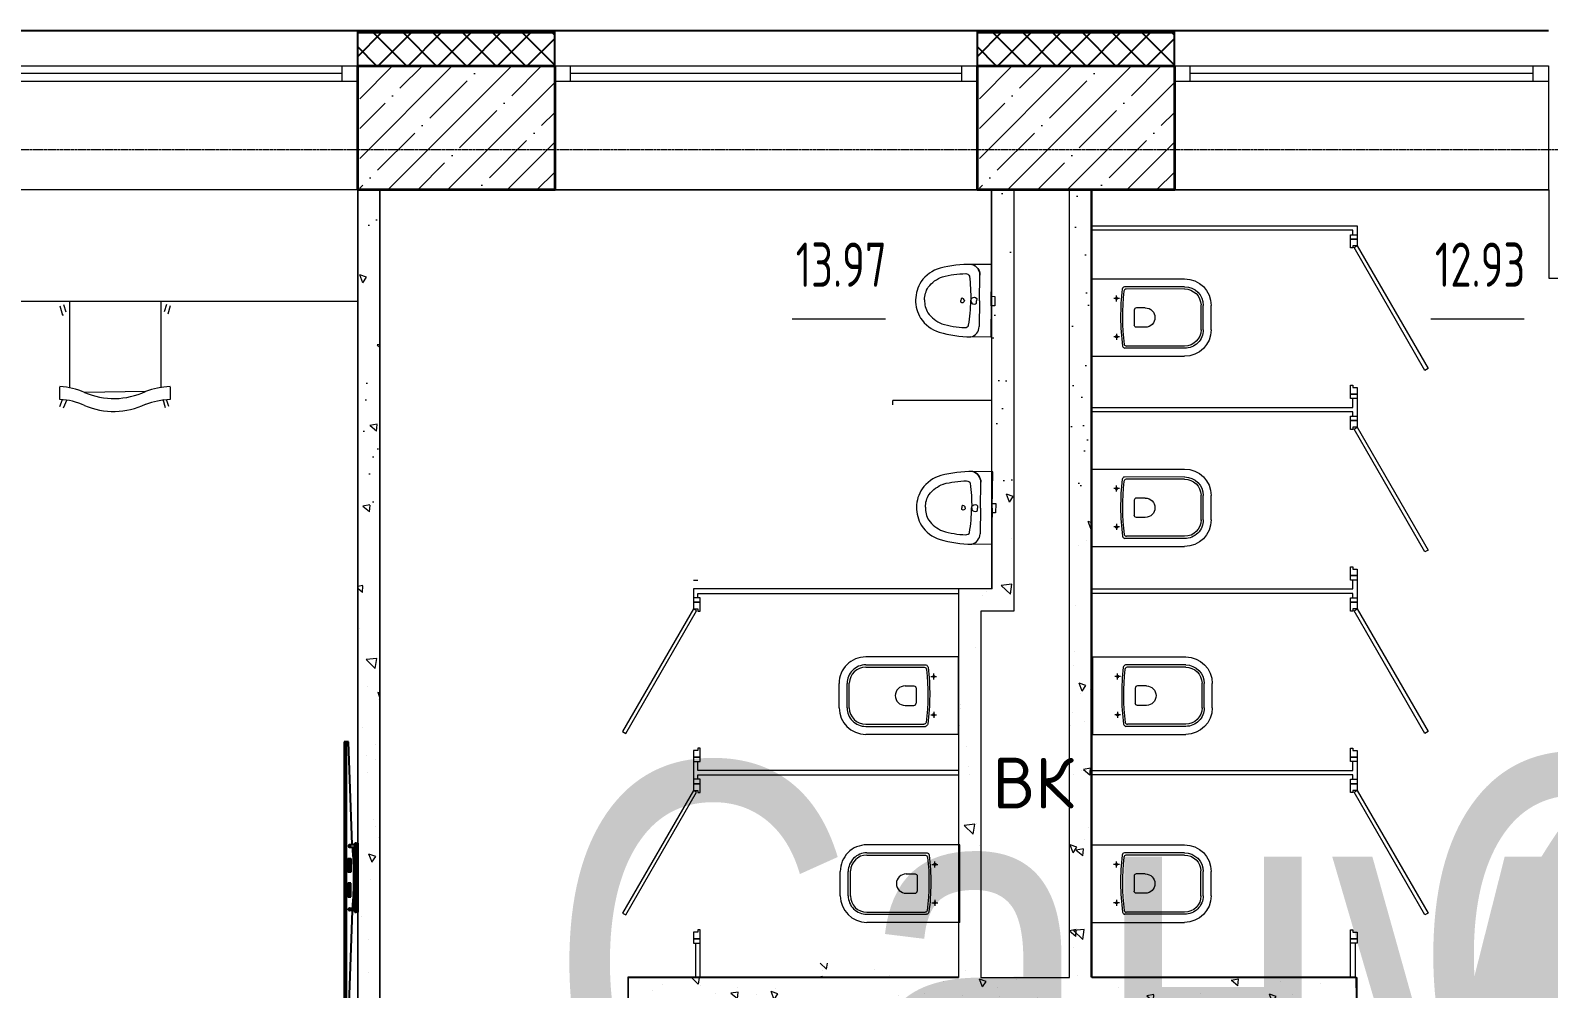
# Model space of a CAD drawing. Header units: millimetres. Extents: x 0 to 168960, y -92093 to 443706.
# Drawn here: x 17982 to 24842, y 216114 to 220442 of the extents above; entities that cross this region are included whole.
import ezdxf
from ezdxf.enums import TextEntityAlignment as Align

# ---------------------------------------------------------------- set-up
doc = ezdxf.new("R2018")
doc.units = ezdxf.units.MM
doc.linetypes.add('осевая', pattern=[50.8, 31.75, -6.35, 6.35, -6.35])
for name, color, linetype, lineweight in [('_0', 7, 'Continuous', 15), ('Medium Lines', 7, 'Continuous', 9), ('АР_Названия помещений', 124, 'Continuous', 5), ('АР_Номер помещения', 1, 'Continuous', 25), ('АР_Окна БЛОК', 250, 'Continuous', 13), ('АР_Помещения_площадь', 19, 'Continuous', 9), ('АР_Фасад', 7, 'Continuous', 15), ('ТХ_ОСНОВНОЙ', 103, 'Continuous', 25)]:
    doc.layers.add(name, color=color, linetype=linetype, lineweight=lineweight)
doc.layers.add('АР_Сущ.Несущая стена', color=7, linetype='Continuous')
doc.styles.add('ISOCPEUR', font='isocpeur.ttf', dxfattribs={"height": 175})
doc.styles.add('PDF ISOCPEUR', font='isocpeur.ttf')
doc.styles.get("Standard").update_dxf_attribs({"font": 'arial.ttf'})

# ---------------------------------------------------------------- blocks, each defined once
blk = doc.blocks.new('ОКНО 1910')
at = {"layer": 'АР_Окна БЛОК', "color": 8, "ltscale": 0.1}
for points in [[(178763.3, -124524.8), (180673.3, -124524.8), (180673.3, -125084.8), (178763.3, -125084.8)], [(178763.3, -125014.8), (180673.3, -125014.8), (180673.3, -125084.8), (178763.3, -125084.8)], [(178763.3, -125014.8), (178833.3, -125014.8), (178833.3, -125084.8), (178763.3, -125084.8)], [(180603.3, -125014.8), (180673.3, -125014.8), (180673.3, -125084.8), (180603.3, -125084.8)]]:
    blk.add_lwpolyline(points, close=True, dxfattribs=at)
blk.add_lwpolyline([(178833.3, -125049.8), (180603.3, -125049.8)], dxfattribs=at)
blk = doc.blocks.new('ОКНО 1650')
at = {"layer": 'АР_Окна БЛОК', "color": 8, "ltscale": 0.1}
for points in [[(131732, -110737.1), (130111, -110737.1), (130111, -110667.1), (131732, -110667.1)], [(131732, -110702.1), (130181, -110702.1)]]:
    blk.add_lwpolyline(points, dxfattribs=at)
for points in [[(130181, -110737.1), (130111, -110737.1), (130111, -110667.1), (130181, -110667.1)], [(131802, -110737.1), (131732, -110737.1), (131732, -110667.1), (131802, -110667.1)]]:
    blk.add_lwpolyline(points, close=True, dxfattribs=at)
at = {"layer": 'АР_Фасад', "color": 8, "ltscale": 0.1}
blk.add_lwpolyline([(131802, -111227.1), (130111, -111227.1), (130111, -110667.1), (131802, -110667.1)], close=True, dxfattribs=at)
blk = doc.blocks.new('2 ЭТАЖ')
at = {"layer": 'АР_Сущ.Несущая стена', "ltscale": 0.1}
h = blk.add_hatch(dxfattribs=at)
h.set_pattern_fill('ANSI37', color=8, scale=30, angle=180)
h.set_pattern_definition([(225, (306536.69, -233741.23), (67.35192, -67.35192), []), (315, (306536.69, -233741.23), (67.35192, 67.35192), [])])
h.paths.add_polyline_path([(127773.3, -108656.4), (128663.3, -108656.4), (128663.3, -108506.4), (127773.3, -108506.4)])
h = blk.add_hatch(dxfattribs=at)
h.set_pattern_fill('ANSI37', color=8, scale=30, angle=180)
h.set_pattern_definition([(225, (309336.69, -233741.23), (67.35192, -67.35192), []), (315, (309336.69, -233741.23), (67.35192, 67.35192), [])])
h.paths.add_polyline_path([(130573.3, -108656.4), (131463.3, -108656.4), (131463.3, -108506.4), (130573.3, -108506.4)])
at = {"layer": 'АР_Сущ.Несущая стена', "lineweight": 13, "ltscale": 10000}
h = blk.add_hatch(dxfattribs=at)
h.set_pattern_fill('ANSI35', color=8, scale=30)
h.set_pattern_definition([(45, (-50091, 15868.36), (-134.70384, 134.70384), []), (45, (-49956.3, 15868.36), (-134.70384, 134.70384), [238.125, -47.625, 0, -47.625])])
h.paths.add_polyline_path([(128663.3, -108861.4), (127782.3, -108861.4), (127782.3, -109216.4), (128663.3, -109216.4), (128663.3, -109146.4)])
h.paths.add_polyline_path([(128663.3, -108656.4), (127782.3, -108656.4), (127782.3, -108861.4), (128663.3, -108861.4)])
h = blk.add_hatch(dxfattribs=at)
h.set_pattern_fill('ANSI35', color=8, scale=30)
h.set_pattern_definition([(45, (-47291, 15868.36), (-134.70384, 134.70384), []), (45, (-47156.3, 15868.36), (-134.70384, 134.70384), [238.125, -47.625, 0, -47.625])])
h.paths.add_polyline_path([(131463.3, -108861.4), (130582.3, -108861.4), (130582.3, -109216.4), (131463.3, -109216.4), (131463.3, -109146.4)])
h.paths.add_polyline_path([(131463.3, -108656.4), (130582.3, -108656.4), (130582.3, -108861.4), (131463.3, -108861.4)])
at = {"layer": 'АР_Сущ.Несущая стена', "color": 8, "ltscale": 0.1}
for points in [[(174755.5, -108496.2), (182078.4, -108496.2), (182078.4, -125244.8), (112993.3, -125244.8), (112993.3, -108496.4), (133154.3, -108496.4)], [(127773.3, -108656.4), (127773.3, -108496.4)], [(127773.3, -108506.4), (128663.3, -108506.4)], [(128663.3, -108656.4), (128663.3, -108496.4)], [(130573.3, -108656.4), (130573.3, -108496.4)], [(130573.3, -108506.4), (131463.3, -108506.4)], [(131463.3, -108656.4), (131463.3, -108496.4)]]:
    blk.add_lwpolyline(points, dxfattribs=at)
at = {"layer": 'АР_Сущ.Несущая стена', "color": 8, "linetype": 'Continuous', "lineweight": 35, "flags": 128}
for points in [[(127773.3, -108656.4), (128663.3, -108656.4), (128663.3, -109216.4), (127773.3, -109216.4)], [(130573.3, -108656.4), (131463.3, -108656.4), (131463.3, -109216.4), (130573.3, -109216.4)]]:
    blk.add_lwpolyline(points, close=True, dxfattribs=at)
at = {"layer": 'АР_Сущ.Несущая стена', "color": 8, "rotation": 180}
for p in [(306536.7, -233741.2), (309336.7, -233741.2)]:
    blk.add_blockref('ОКНО 1910', p, dxfattribs=at)
at = {"layer": 'АР_Сущ.Несущая стена', "color": 8}
blk.add_blockref('ОКНО 1650', (1352.3, 2010.6), dxfattribs=at)
blk = doc.blocks.new('*U313')
at = {"color": 8, "style": 'ISOCPEUR', "width": 0.7, "flags": 1}
blk.add_attdef('КАТЕГОРИЯ', (-499.2, -2092.2), '', height=250, dxfattribs=at)
at = {"layer": 'АР_Номер помещения', "color": 8, "style": 'ISOCPEUR', "width": 0.7}
blk.add_attdef('НОМЕР_ПОМЕЩЕНИЯ', text='', height=300, dxfattribs=at).set_placement((-17991.4, 9086.8), align=Align.MIDDLE_CENTER)
at = {"layer": 'АР_Помещения_площадь', "color": 8, "style": 'ISOCPEUR', "width": 0.7}
blk.add_attdef('ПЛОЩАДЬ_ПОМЕЩЕНИЯ', text='', height=200, dxfattribs=at).set_placement((-16295.6, 2793.5), align=Align.MIDDLE_RIGHT)
at = {"layer": 'АР_Помещения_площадь', "color": 8, "lineweight": 30, "width": 0.7, "flags": 104}
blk.add_attdef('ИМЯ_ПОМЕЩЕНИЯ', text='', height=100, dxfattribs=at).set_placement((157.6, 1217.1), align=Align.MIDDLE_CENTER)
blk = doc.blocks.new('AC-Дверь-ОднопольнаяГОСТ 30970-2014 - ДПМ Оп Г 2000-700 Л с_т-3113739-1 этаж')
at = {"layer": 'Medium Lines', "color": 8}
for p, q in [((-234.3, 330), (-242.7, 315.4)), ((-242.7, 315.4), (311.5, -4.6)), ((320, 10), (-234.3, 330)), ((-370, 10), (-370, -20)), ((-350, 10), (-370, 10)), ((-320, 10), (-350, 10)), ((-350, 10), (-350, -20)), ((-350, -20), (-350, 10)), ((-320, -10), (-320, 10)), ((311.5, -4.6), (320, 10)), ((350, 10), (320, 10)), ((320, 10), (320, -10)), ((350, -20), (350, 10)), ((370, 10), (350, 10)), ((350, 10), (350, -20)), ((370, -20), (370, 10)), ((-370, -20), (-350, -20)), ((-350, -20), (-310, -20)), ((-310, -10), (-320, -10)), ((-310, -20), (-310, -10)), ((320, -10), (310, -10)), ((310, -10), (310, -20)), ((310, -20), (350, -20)), ((350, -20), (370, -20))]:
    blk.add_line(p, q, dxfattribs=at)
blk = doc.blocks.new('унитаз поликлиники')
at = {"color": 8}
for p, q in [((0, 175), (0, -175)), ((0, 175), (420, 175)), ((420, 138.7), (149.6, 138.7)), ((125.6, 86.7), (99.5, 86.7)), ((112.4, 73.1), (112.4, 100.2)), ((420, 129), (156.8, 128.7)), ((191.9, -33.7), (191.9, 33.7)), ((242.4, 43.7), (201.9, 43.7)), ((494, 57.1), (494, -57.1)), ((504, 55), (504, -55)), ((540, 55), (540, -55)), ((242.4, -43.7), (201.9, -43.7)), ((125.5, -86.5), (99.4, -86.5)), ((112.3, -73), (112.3, -100.1)), ((420, -129), (155.2, -128.7)), ((0, -175), (420, -175)), ((420, -139), (147.9, -138.7))]:
    blk.add_line(p, q, dxfattribs=at)
for centre, radius, start, end in [((420, 55), 120, 0, 90), ((420.5, 55.2), 83.5, 359.86187, 90.33349), ((420, 55), 74, 0, 90), ((242.4, 0), 43.7, 270, 90), ((420, -55), 120, 270, 0), ((420, -55), 84, 270, 0), ((420, -55), 74, 270, 358.40182)]:
    blk.add_arc(centre, radius, start, end, dxfattribs=at)
at = {"color": 8, "extrusion": (0, 0, -1)}
for centre, major_axis, ratio, start_param, end_param in [((149.5, 127.3), (-5.6, -10.5), 0.821373, 1.269211, 2.570669), ((112.4, 86.8), (3.55, 3.55), 1, 5.504025, 11.78721), ((1158.1, 0), (-731, -726.4), 0.993775, 0.659849, 0.910919), ((984.1, 0), (-23.4, -941.4), 0.89728, 1.422258, 1.677847), ((154.4, 119.8), (-5.61, -7.72), 0.798093, 1.232924, 2.686723), ((201.9, -33.5), (4.12, -9.49), 0.964797, 0.42926, 1.943413), ((147.9, -127.5), (5.4, -10.4), 0.836443, 0.56114, 1.877577), ((155.2, -117.5), (5.3, -10.4), 0.842984, 0.549902, 1.8819)]:
    blk.add_ellipse(centre, major_axis=major_axis, ratio=ratio, start_param=start_param, end_param=end_param, dxfattribs=at)
at = {"color": 8}
for centre, major_axis, ratio, start_param, end_param in [((201.9, 33.5), (4.12, 9.49), 0.964797, 0.42926, 1.943413), ((112.3, -86.6), (3.54, -3.55), 1, 5.504025, 11.78721)]:
    blk.add_ellipse(centre, major_axis=major_axis, ratio=ratio, start_param=start_param, end_param=end_param, dxfattribs=at)
blk = doc.blocks.new('Писуар')
at = {"color": 8}
for points in [[(0, 52.9), (116.5, 52.9, 0.328868), (164.1, 90, 0.066999), (144.5, 233.5, 0.172209), (82.4, 318.1, 0.143285), (0, 342, 0.143285), (-82.4, 318.1, 0.172209), (-144.5, 233.5, 0.066999), (-164.1, 90)], [(-58.2, 285.9, 0.137396), (-105.9, 222.3)], [(58.2, 285.9, -0.137396), (105.9, 222.3)], [(-164.1, 90, 0.328868), (-116.5, 52.9, 8)], [(0, 92.6, 0.419996), (-15.9, 76.8, 0.151492), (-10.6, 66.2), (0, 66.2)], [(0, 92.6, -0.419996), (15.9, 76.8, -0.151492), (10.6, 66.2), (0, 66.2)]]:
    blk.add_lwpolyline(points, format="xyb", dxfattribs=at)
for points in [[(0, 0), (-164.1, 0), (-164.1, 90)], [(0, 0), (164.1, 0), (164.1, 90)], [(0, 52.9), (-116.5, 52.9)]]:
    blk.add_lwpolyline(points, dxfattribs=at)
blk.add_lwpolyline([(-21.2, 0), (21.2, 0), (21.2, -15.9), (-21.2, -15.9)], close=True, dxfattribs=at)
for centre, radius, start, end in [((0, 187.1), 114.7, 90, 120.51024), ((282.3, 110.1), 404.1, 163.87115, 178.96926), ((2.6, 912.1), 819.4, 262.01576, 269.81492)]:
    blk.add_arc(centre, radius, start, end, dxfattribs=at)
at = {"color": 8, "extrusion": (0, 0, -1)}
for centre, radius, start, end in [((0, 187.1), 114.7, 90, 120.51024), ((282.3, 110.1), 404.1, 163.87115, 178.96926), ((2.6, 912.1), 819.4, 262.01576, 269.81492)]:
    blk.add_arc(centre, radius, start, end, dxfattribs=at)
at = {"color": 8}
for points in [[(-10.6, 132.4), (-10.6, 137.6), (-5.3, 137.6), (0, 137.6)], [(10.6, 132.4), (10.6, 137.6), (5.3, 137.6), (0, 137.6)], [(0, 121.8), (-5.3, 121.8), (-10.6, 127.1), (-10.6, 132.4)], [(0, 121.8), (5.3, 121.8), (10.6, 127.1), (10.6, 132.4)], [(164.1, 90), (158.8, 68.8), (137.6, 52.9), (116.5, 52.9)]]:
    blk.add_open_spline(points, degree=3, dxfattribs=at)
for points, start_tangent, end_tangent in [([(-121.7, 117.4), (-111.2, 100.6)], (0.014037, -0.999901), (0.974129, -0.225992)), ([(121.7, 117.4), (111.2, 100.6)], (-0.014037, -0.999901), (-0.974129, -0.225992))]:
    blk.add_spline(points, degree=3, dxfattribs=dict(at, start_tangent=start_tangent, end_tangent=end_tangent))
blk = doc.blocks.new('*U267')
at = {"layer": 'АР_Помещения_площадь', "color": 8}
blk.add_line((-19852.2, 7724.6), (-20274.5, 7724.6), dxfattribs=at)
at = {"color": 8, "style": 'ISOCPEUR', "width": 0.7, "flags": 1}
blk.add_attdef('КАТЕГОРИЯ', (-499.2, -2092.2), '', height=250, dxfattribs=at)
at = {"layer": 'АР_Номер помещения', "color": 8, "style": 'ISOCPEUR', "width": 0.7}
blk.add_attdef('НОМЕР_ПОМЕЩЕНИЯ', text='', height=300, dxfattribs=at).set_placement((-21567.5, 4099.9), align=Align.MIDDLE_CENTER)
at = {"layer": 'АР_Помещения_площадь', "color": 8, "style": 'ISOCPEUR', "width": 0.7}
blk.add_attdef('ПЛОЩАДЬ_ПОМЕЩЕНИЯ', text='', height=200, dxfattribs=at).set_placement((-19847.3, 7971.1), align=Align.MIDDLE_RIGHT)
at = {"layer": 'АР_Помещения_площадь', "color": 8, "lineweight": 30, "width": 0.7, "flags": 104}
blk.add_attdef('ИМЯ_ПОМЕЩЕНИЯ', text='', height=100, dxfattribs=at).set_placement((157.6, 1217.1), align=Align.MIDDLE_CENTER)
blk = doc.blocks.new('*U277')
at = {"layer": 'АР_Помещения_площадь', "color": 8}
blk.add_line((-20180.4, 4970.6), (-20602.7, 4970.6), dxfattribs=at)
at = {"color": 8, "style": 'ISOCPEUR', "width": 0.7, "flags": 1}
blk.add_attdef('КАТЕГОРИЯ', (-499.2, -2092.2), '', height=250, dxfattribs=at)
at = {"layer": 'АР_Номер помещения', "color": 8, "style": 'ISOCPEUR', "width": 0.7}
blk.add_attdef('НОМЕР_ПОМЕЩЕНИЯ', text='', height=300, dxfattribs=at).set_placement((-20320.1, 1345.9), align=Align.MIDDLE_CENTER)
at = {"layer": 'АР_Помещения_площадь', "color": 8, "style": 'ISOCPEUR', "width": 0.7}
blk.add_attdef('ПЛОЩАДЬ_ПОМЕЩЕНИЯ', text='', height=200, dxfattribs=at).set_placement((-20175.5, 5217.1), align=Align.MIDDLE_RIGHT)
at = {"layer": 'АР_Помещения_площадь', "color": 8, "lineweight": 30, "width": 0.7, "flags": 104}
blk.add_attdef('ИМЯ_ПОМЕЩЕНИЯ', text='', height=100, dxfattribs=at).set_placement((157.6, 1217.1), align=Align.MIDDLE_CENTER)
blk = doc.blocks.new('шк. информатор')
at = {"layer": 'ТХ_ОСНОВНОЙ', "color": 8}
for p, q in [((13544.5, 20288.8), (13561.3, 20753.3)), ((13561.3, 20753.3), (13581.4, 20753.2)), ((13571.4, 20753.3), (13571.4, 19527.5)), ((13581.4, 20753.2), (13581.4, 19527.5)), ((13524.2, 20296.5), (13519.7, 20296.5)), ((13519.7, 20296.5), (13519.7, 19984.4)), ((13524.2, 20284.3), (13524.2, 20296.5)), ((13532.5, 20296.5), (13528, 20296.5)), ((13528, 20284.3), (13528, 20296.5)), ((13532.5, 19984.4), (13532.5, 20296.5)), ((13532.5, 20288.8), (13556.5, 20288.8)), ((13556.5, 20278.8), (13532.5, 20278.8)), ((13551.2, 20227.4), (13551.2, 20164.8)), ((13563.7, 20227.4), (13551.2, 20227.4)), ((13553.7, 20227.4), (13553.7, 20164.8)), ((13556.2, 20227.4), (13556.2, 20164.8)), ((13558.7, 20227.4), (13558.7, 20164.8)), ((13561.2, 20227.4), (13561.2, 20164.8)), ((13563.7, 20227.4), (13563.7, 20164.8)), ((13551.2, 20164.8), (13563.7, 20164.8)), ((13551.2, 20053.5), (13551.2, 20116.1)), ((13551.2, 20116.1), (13563.7, 20116.1)), ((13553.7, 20053.5), (13553.7, 20116.1)), ((13556.2, 20053.5), (13556.2, 20116.1)), ((13558.7, 20053.5), (13558.7, 20116.1)), ((13561.2, 20053.5), (13561.2, 20116.1)), ((13563.7, 20053.5), (13563.7, 20116.1)), ((13563.7, 20053.5), (13551.2, 20053.5)), ((13519.7, 19984.4), (13524.2, 19984.4)), ((13524.2, 19984.4), (13519.7, 19984.4)), ((13528, 19996.6), (13528, 19984.4)), ((13528, 19984.4), (13532.5, 19984.4)), ((13532.5, 19984.4), (13528, 19984.4)), ((13556.5, 20002.1), (13532.5, 20002.1)), ((13532.5, 19992.1), (13556.5, 19992.1)), ((13532.5, 19992.1), (13556.5, 19992.1)), ((13544.5, 19992.1), (13561.3, 19527.5)), ((13581.4, 19527.5), (13561.3, 19527.5))]:
    blk.add_line(p, q, dxfattribs=at)
for points in [[(13528.3, 19986.7), (13519.9, 20294.1)], [(13532.3, 19986.7), (13523.9, 20294.1)], [(13528.3, 20294.2), (13526.1, 20214.1)], [(13532.3, 20294.2), (13528.8, 20115.9)], [(13524.1, 20140.4), (13519.9, 19986.8)], [(13526.1, 20066.8), (13523.9, 19986.8)], [(13524.2, 19984.4), (13524.2, 19996.6)]]:
    blk.add_lwpolyline(points, dxfattribs=at)
for points in [[(13556.5, 20288.8, -1.032034), (13556.5, 20278.8)], [(13556.5, 19992.1, 1.032034), (13556.5, 20002.1)]]:
    blk.add_lwpolyline(points, format="xyb", dxfattribs=at)
for centre, radius in [((13521.9, 20294.2), 2), ((13530.3, 20294.2), 2), ((13556.7, 20283.8), 5), ((13526.2, 20140.4), 2.62), ((13526.2, 20140.4), 2), ((13521.9, 19986.7), 2), ((13521.9, 19986.7), 2), ((13530.3, 19986.7), 2), ((13530.3, 19986.7), 2), ((13556.7, 19997.1), 5)]:
    blk.add_circle(centre, radius, dxfattribs=at)
at = {"layer": 'ТХ_ОСНОВНОЙ', "color": 8, "extrusion": (0, 0, -1)}
for major_axis, start_param, end_param in [((-1285.4, 1285.4), -0.785398, -0.709205), ((-1285.4, -1285.4), 0.709205, 0.785398)]:
    blk.add_ellipse((15354.9, 20140.4), major_axis=major_axis, ratio=1, start_param=start_param, end_param=end_param, dxfattribs=at)

msp = doc.modelspace()

# ---------------------------------------------------------------- hatches: boundary and pattern name
at = {"layer": '_0', "ltscale": 100}
h = msp.add_hatch(dxfattribs=at)
h.set_pattern_fill('AR-CONC', color=256, scale=2, angle=90)
h.set_pattern_definition([(140, (9445.96, 408562.96), (31.87817, 364.36934), [38.1, -419.1]), (85, (9445.96, 408562.96), (-382.1137, -70.48684), [30.48, -335.2812]), (190.45144, (9448.6, 408593.33), (-350.2355, 293.8825), [32.38, -356.1805]), (136.1842, (9344.36, 408562.96), (84.0847, 542.1581), [57.15, -628.65]), (186.63556, (9351.37, 408608.14), (-494.8522, 474.8083), [48.57, -534.2712]), (81.18415, (9344.36, 408562.96), (-494.8522, 474.8083), [45.72, -502.9195]), (111, (9369.76, 408613.76), (204.5304, 303.2288), [38.1, -419.1]), (56, (9369.76, 408613.76), (-368.3759, 123.60406), [30.48, -335.28]), (161.45145, (9386.8, 408639.03), (-163.84554, 426.83284), [32.38, -356.1799]), (127.5, (9445.96, 408562.96), (-169.11008, 6.17721), [0, -331.216, 0, -340.36, 0, -336.55]), (97.5, (9445.96, 408562.96), (-200.36115, 133.63933), [0, -194.056, 0, -323.596, 0, -128.27]), (57.5, (9445.96, 408449.68), (11.45749, 271.18119), [0, -127, 0, -396.24, 0, -525.78]), (47.5, (9445.96, 408398.88), (-50.85298, 296.25836), [0, -165.1, 0, -263.144, 0, -373.38])])
h.paths.add_polyline_path([(22426.467, 219719.987), (22326.467, 219719.987), (22326.467, 217919.251), (22176.467, 217919.251), (22176.467, 216165.56), (20684.076, 216163.754), (20684.144, 216064.091), (21284.145, 216063.754), (21284.145, 213689.705), (20681.044, 213690.044), (20684.145, 213409.705), (20656.929, 213409.705), (20655.692, 213411.512), (21434.932, 213411.512), (21436.169, 213409.705), (21384.145, 213409.705), (21384.145, 215763.754), (23275.606, 215763.754), (23275.166, 214289.705), (22536.169, 214289.705), (22536.169, 213699.705), (22636.169, 213699.705), (22636.169, 214199.705), (23275.141, 214199.705), (23275.026, 213699.705), (23375.026, 213699.705), (23375.69, 216063.754), (23975.827, 216063.754), (23975.759, 216163.754), (22777.521, 216163.754), (22777.521, 219720.134), (22677.521, 219720.102), (22677.521, 217687.151), (22682.332, 217687.151), (22682.332, 217187.151), (22677.521, 217187.151), (22677.521, 216163.754), (22276.467, 216163.754), (22276.467, 217819.251), (22426.467, 217819.251), (22426.467, 217687.151)])
h.paths.add_polyline_path([(22344.165, 218304.589), (22343.519, 218262.242), (22327.638, 218262.485), (22328.285, 218304.832)], flags=16)
h.paths.add_polyline_path([(23275.378, 216063.754), (23275.69, 216063.782), (23275.634, 215863.754), (21384.145, 215863.754), (21384.145, 216063.754)], flags=16)
h.paths.add_polyline_path([(22510.15, 216014.989), (23010.15, 216014.989), (23010.15, 215864.989), (22510.15, 215864.989)], flags=0)
h.paths.add_polyline_path([(21284.145, 213589.705), (21284.16, 213509.705), (20784.154, 213510.811), (20782.157, 213589.987)], flags=16)
h.paths.add_polyline_path([(21409.345, 215678.466), (21890.65, 215678.466), (21890.65, 216228.529), (21409.345, 216228.529)], flags=17)
h = msp.add_hatch(dxfattribs=at)
h.set_pattern_fill('AR-CONC', color=256, scale=2, angle=90)
h.set_pattern_definition([(140, (9470.45, 408564.77), (31.87817, 364.36934), [38.1, -419.1]), (85, (9470.45, 408564.77), (-382.1137, -70.48684), [30.48, -335.2812]), (190.45144, (9473.1, 408595.13), (-350.2355, 293.8825), [32.38, -356.1805]), (136.1842, (9368.85, 408564.77), (84.0847, 542.1581), [57.15, -628.65]), (186.63556, (9375.86, 408609.95), (-494.8522, 474.8083), [48.57, -534.2712]), (81.18415, (9368.85, 408564.77), (-494.8522, 474.8083), [45.72, -502.9195]), (111, (9394.25, 408615.57), (204.5304, 303.2288), [38.1, -419.1]), (56, (9394.25, 408615.57), (-368.3759, 123.60406), [30.48, -335.28]), (161.45145, (9411.3, 408640.84), (-163.84554, 426.83284), [32.38, -356.1799]), (127.5, (9470.45, 408564.77), (-169.11008, 6.17721), [0, -331.216, 0, -340.36, 0, -336.55]), (97.5, (9470.45, 408564.77), (-200.36115, 133.63933), [0, -194.056, 0, -323.596, 0, -128.27]), (57.5, (9470.45, 408451.49), (11.45749, 271.18119), [0, -127, 0, -396.24, 0, -525.78]), (47.5, (9470.45, 408400.69), (-50.85298, 296.25836), [0, -165.1, 0, -263.144, 0, -373.38])])
h.paths.add_polyline_path([(19561.28, 219601.793), (19461.28, 219601.793), (19461.28, 213411.512), (19581.422, 213411.512), (19581.151, 213411.512), (19561.28, 213411.512)])

# ---------------------------------------------------------------- linework, layer by layer
at = {"layer": '_0', "linetype": 'осевая', "ltscale": 0.3}
msp.add_line((1843.71, 219903.426), (74501.818, 219903.426), dxfattribs=at)
at = {"layer": '_0'}
for p, q in [((22777.521, 219559.251), (23977.521, 219559.251)), ((23957.521, 219539.251), (22777.521, 219539.251)), ((23957.521, 219519.251), (23957.521, 219539.251)), ((23977.521, 219559.251), (23977.521, 219519.251)), ((22327.962, 218770.313), (21878.463, 218770.313)), ((23957.521, 218739.251), (23957.521, 218779.251)), ((23977.521, 218779.251), (23957.521, 218779.251)), ((23977.521, 218779.251), (23977.521, 218699.251)), ((22777.521, 218739.251), (23957.521, 218739.251)), ((23957.521, 218719.251), (22777.521, 218719.251)), ((23957.521, 218699.251), (23957.521, 218719.251)), ((20977.901, 217959.251), (20997.901, 217959.251)), ((23957.521, 217919.251), (23957.521, 217959.251)), ((23977.521, 217959.251), (23957.521, 217959.251)), ((23977.521, 217959.251), (23977.521, 217879.251)), ((20977.901, 217919.251), (20977.901, 217879.251)), ((22327.901, 217919.251), (20977.901, 217919.251)), ((20997.901, 217879.251), (20997.901, 217899.251)), ((20997.901, 217899.251), (22177.901, 217899.251)), ((22777.521, 217919.251), (23957.521, 217919.251)), ((23957.521, 217899.251), (22777.521, 217899.251)), ((23957.521, 217879.251), (23957.521, 217899.251)), ((20977.901, 217139.251), (20977.901, 217059.251)), ((20977.901, 217139.251), (20997.901, 217139.251)), ((20997.901, 217099.251), (20997.901, 217139.251)), ((23957.521, 217099.251), (23957.521, 217139.251)), ((23977.521, 217139.251), (23957.521, 217139.251)), ((23977.521, 217139.251), (23977.521, 217059.251)), ((22177.901, 217099.251), (20997.901, 217099.251)), ((20997.901, 217059.251), (20997.901, 217079.251)), ((20997.901, 217079.251), (22177.901, 217079.251)), ((22777.521, 217099.251), (23957.521, 217099.251)), ((23957.521, 217079.251), (22777.521, 217079.251)), ((23957.521, 217059.251), (23957.521, 217079.251)), ((20977.901, 216319.251), (20997.901, 216319.251)), ((20987.901, 216319.251), (20987.901, 216163.754)), ((21007.901, 216163.754), (21007.901, 216319.251)), ((23947.521, 216163.754), (23947.521, 216319.251)), ((23977.521, 216319.251), (23957.521, 216319.251)), ((23967.521, 216319.251), (23967.521, 216163.754))]:
    msp.add_line(p, q, dxfattribs=at)
at = {"layer": '_0', "ltscale": 0.1}
msp.add_line((21878.6, 218750.345), (21878.463, 218770.313), dxfattribs=at)
at = {"layer": '_0'}
for points in [[(19461.282, 220321.793), (19461.282, 219721.793), (11791.283, 219721.793), (11791.284, 219219.085), (19461.283, 219219.085)], [(19461.28, 219721.793), (19461.28, 214261.512), (19161.28, 214261.512), (19161.28, 213408.559), (22413.695, 213408.559), (22413.695, 213311.512), (26565.994, 213311.512), (26565.994, 214231.512), (28265.994, 214231.512), (28265.994, 213311.512), (41381.751, 213313.434), (41381.75, 211246.372), (41381.75, 210706.434), (22591.28, 210706.434), (22591.28, 210803.434), (11791.281, 210803.434), (11791.28, 213721.793), (12391.28, 213721.793), (12391.28, 219721.793)], [(22176.467, 217919.251), (22176.467, 216165.56), (20681.602, 216165.56), (20681.699, 216064.249), (21284.145, 216063.754), (21284.145, 213689.705), (20681.044, 213690.044), (20684.145, 213511.512), (19561.281, 213511.512), (19561.28, 219721.793), (22323.993, 219721.793), (22326.467, 217919.251)]]:
    msp.add_lwpolyline(points, dxfattribs=at)
at = {"layer": '_0', "lineweight": 0, "ltscale": 100, "transparency": 33554687}
msp.add_lwpolyline([(19461.283, 219219.085), (19461.283, 219721.793), (11791.283, 219721.793), (11791.283, 219219.085)], close=True, dxfattribs=at)
at = {"layer": '_0', "ltscale": 0.1}
for points in [[(19561.28, 219721.793), (19561.28, 213511.512), (19561.144, 213511.512), (19561.416, 213408.559), (19161.28, 213408.559), (19161.28, 214261.512), (19461.28, 214261.512)], [(19461.28, 214261.512), (19461.28, 219721.793)], [(22276.467, 216163.754), (22677.521, 216163.754), (22677.521, 219720.102)], [(22326.467, 217919.251), (22326.467, 219719.987)], [(22426.467, 219720.019), (22426.467, 217819.251)], [(22777.521, 219720.134), (22777.521, 216163.754), (23975.759, 216163.754), (23975.827, 216063.754), (23375.69, 216063.754), (23375.026, 213699.705)], [(22326.467, 217919.251), (22176.467, 217919.251), (22176.467, 216163.754)], [(22426.467, 217819.251), (22276.467, 217819.251), (22276.467, 216163.754)], [(22533.695, 213701.512), (22536.169, 214289.705), (23275.166, 214289.705), (23275.606, 215763.754), (21384.145, 215763.754), (21384.145, 213411.512), (20681.422, 213411.512), (20681.422, 213511.512), (20684.145, 213511.512), (20681.044, 213690.044), (21284.145, 213689.705), (21284.145, 216063.754), (20684.144, 216064.091), (20684.076, 216163.754), (22176.467, 216163.754)]]:
    msp.add_lwpolyline(points, dxfattribs=at)
at = {"layer": '_0'}
msp.add_lwpolyline([(23973.284, 216165.56), (22775.048, 216165.56), (22775.047, 219721.793), (24843.754, 219721.793), (24843.754, 219323.491), (25201.28, 219323.491), (25201.28, 213700.979), (23372.551, 213701.512), (23373.216, 216065.56), (23973.353, 216065.56)], close=True, dxfattribs=at)
at = {"layer": '_0', "lineweight": 0, "ltscale": 100, "transparency": 33554687}
for points in [[(18116.008, 219197.918), (18126.591, 219155.585)], [(18131.888, 219203.21), (18142.471, 219171.459)], [(18158.345, 219219.085), (18158.345, 218827.502)], [(18158.345, 219219.085), (18571.094, 219219.085)], [(18571.094, 219219.085), (18571.094, 218827.502)], [(18597.552, 219203.21), (18586.969, 219171.459)], [(18613.426, 219197.918), (18602.843, 219160.877)], [(18131.888, 219155.585), (18126.596, 219155.585)], [(18116.008, 218774.584), (18116.008, 218832.793)], [(18116.008, 218742.834), (18126.591, 218774.584)], [(18131.888, 218737.543), (18147.762, 218774.584)], [(18502.3, 218811.626), (18227.134, 218806.335)], [(18592.26, 218737.543), (18581.677, 218774.584)], [(18608.134, 218742.834), (18597.552, 218774.584)], [(18613.426, 218832.793), (18613.426, 218774.584)]]:
    msp.add_lwpolyline(points, dxfattribs=at)
for centre, radius, start, end in [((18106.086, 218549.952), 283.247, 64.7263239, 87.9909918), ((18106.086, 218491.743), 283.247, 64.7263239, 87.9909918), ((18359.221, 219112.008), 332.944, 246.6299813, 295.4696332), ((18634.445, 218434.741), 398.915, 93.0226946, 109.3218906), ((18634.445, 218376.533), 398.915, 93.0226946, 109.3218906), ((18359.221, 219053.801), 332.944, 246.6299813, 295.4696332)]:
    msp.add_arc(centre, radius, start, end, dxfattribs=at)

# ---------------------------------------------------------------- block references
at = {"layer": '_0'}
msp.add_blockref('2 ЭТАЖ', (-108312.065, 328938.23), dxfattribs=at)
ref = msp.add_blockref('*U267', (41698.428, 211412.67), dxfattribs=at)
lines = msp.add_mtext('\\W0.8000;Санузел для мальчиков', dxfattribs={"layer": 'АР_Названия помещений', "color": 8, "insert": (20319.292, 217129.232), "char_height": 1807.9325, "width": 1779.62855, "attachment_point": 1})
ref.add_attrib('ИМЯ_ПОМЕЩЕНИЯ', '', (20319.292, 217129.232), dxfattribs={"flags": 104}).embed_mtext(lines)
ref.add_attrib('ПЛОЩАДЬ_ПОМЕЩЕНИЯ', '13.97', dxfattribs={"layer": 'АР_Помещения_площадь', "color": 8, "height": 200, "style": 'ISOCPEUR', "width": 0.7}).set_placement((21851.148, 219383.778), align=Align.MIDDLE_RIGHT)
at = {"layer": '_0', "xscale": -1}
for name, p, rotation in [('AC-Дверь-ОднопольнаяГОСТ 30970-2014 - ДПМ Оп Г 2000-700 Л с_т-3113739-1 этаж', (23967.521, 219149.251), 270), ('унитаз поликлиники', (22777.521, 219144.989), 180), ('AC-Дверь-ОднопольнаяГОСТ 30970-2014 - ДПМ Оп Г 2000-700 Л с_т-3113739-1 этаж', (23967.521, 218329.251), 270), ('унитаз поликлиники', (22777.521, 218285.923), 180), ('AC-Дверь-ОднопольнаяГОСТ 30970-2014 - ДПМ Оп Г 2000-700 Л с_т-3113739-1 этаж', (23967.521, 217509.251), 270), ('унитаз поликлиники', (22782.332, 217437.151), 180), ('AC-Дверь-ОднопольнаяГОСТ 30970-2014 - ДПМ Оп Г 2000-700 Л с_т-3113739-1 этаж', (23967.521, 216689.251), 270), ('унитаз поликлиники', (22777.323, 216588.277), 180)]:
    msp.add_blockref(name, p, dxfattribs=dict(at, rotation=rotation))
at = {"layer": '_0'}
ref = msp.add_blockref('*U277', (44912.195, 214166.718), dxfattribs=at)
lines = msp.add_mtext('\\W0.8000;Санузел для девочек', dxfattribs={"layer": 'АР_Названия помещений', "color": 8, "insert": (24222.855, 217160.827), "char_height": 1807.9325, "width": 1779.62855, "attachment_point": 1})
ref.add_attrib('ИМЯ_ПОМЕЩЕНИЯ', '', (24222.855, 217160.827), dxfattribs={"flags": 104}).embed_mtext(lines)
ref.add_attrib('ПЛОЩАДЬ_ПОМЕЩЕНИЯ', '12.93', dxfattribs={"layer": 'АР_Помещения_площадь', "color": 8, "height": 200, "style": 'ISOCPEUR', "width": 0.7}).set_placement((24736.69, 219383.778), align=Align.MIDDLE_RIGHT)
for name, p, rotation in [('Писуар', (22323.96, 219219.844), 89.12484156229843), ('Писуар', (22327.962, 218283.658), 89.12484156229843), ('AC-Дверь-ОднопольнаяГОСТ 30970-2014 - ДПМ Оп Г 2000-700 Л с_т-3113739-1 этаж', (20987.901, 217509.251), 90.00000000000001), ('унитаз поликлиники', (22176.467, 217437.151), 180), ('AC-Дверь-ОднопольнаяГОСТ 30970-2014 - ДПМ Оп Г 2000-700 Л с_т-3113739-1 этаж', (20987.901, 216689.251), 90.00000000000001), ('унитаз поликлиники', (22181.476, 216588.277), 180)]:
    msp.add_blockref(name, p, dxfattribs=dict(at, rotation=rotation))
ref = msp.add_blockref('*U313', (27538.428, 209421.205), dxfattribs=at)
lines = msp.add_mtext('\\W0.8000;Учебный кабинет', dxfattribs={"layer": 'АР_Названия помещений', "color": 8, "insert": (9204.492, 217630.052), "char_height": 7901.09076, "width": 2057.4742, "attachment_point": 1})
ref.add_attrib('ИМЯ_ПОМЕЩЕНИЯ', '', (9204.492, 217630.052), dxfattribs={"flags": 104}).embed_mtext(lines)
at = {"layer": '_0', "xscale": -1}
msp.add_blockref('шк. информатор', (32980.957, 196474.665), dxfattribs=at)

# ---------------------------------------------------------------- texts
at = {"layer": '_0', "lineweight": 5, "ltscale": 0.1, "insert": (22329.562, 216927.441), "char_height": 229.1932, "attachment_point": 7, "style": 'PDF ISOCPEUR'}
msp.add_mtext('ВК', dxfattribs=at)

doc.saveas('drawing.dxf')
